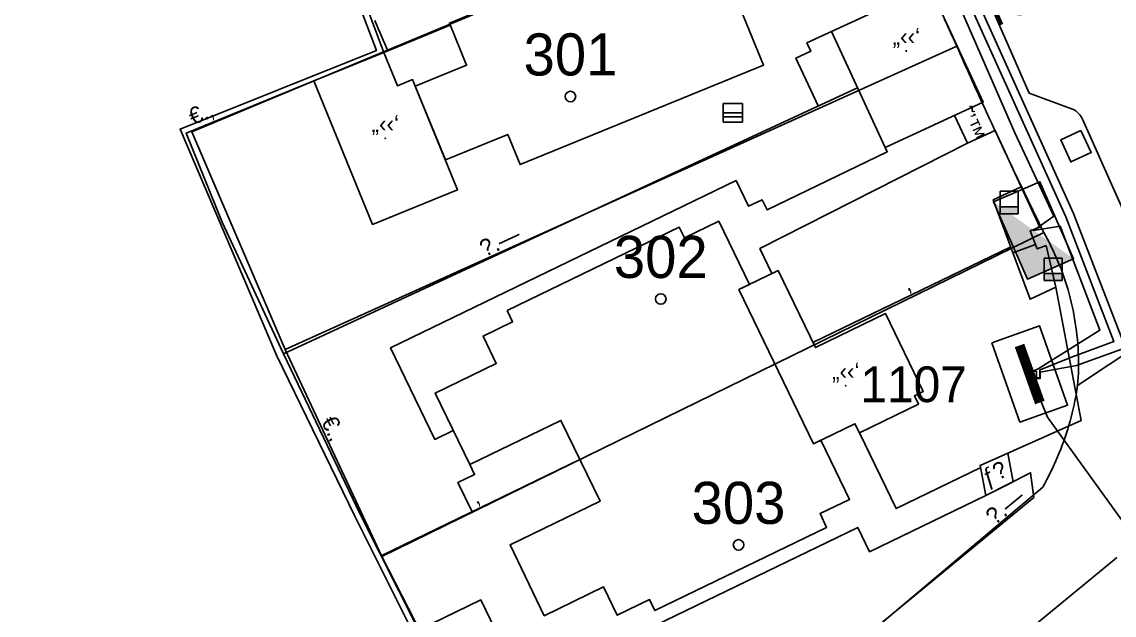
# Model space of a CAD drawing. Header units: metres. Extents: x 218299 to 220222, y 572714 to 574340.
# Drawn here: x 218750.9 to 218802.9, y 573265.2 to 573293.4 of the extents above; entities that cross this region are included whole.
import ezdxf
from ezdxf.enums import TextEntityAlignment as Align

# ---------------------------------------------------------------- set-up
doc = ezdxf.new("R2010")
doc.units = ezdxf.units.M
doc.header["$MEASUREMENT"] = 0
for name, color, linetype in [('1602', 44, 'Continuous'), ('1603', 44, 'Continuous'), ('6091', 102, 'CABLEUNDEXIST03'), ('6151', 102, 'CABLEUNDEXIST03'), ('6241', 7, 'Continuous'), ('6261', 7, 'Continuous'), ('A_POINTS', 2, 'Continuous'), ('M2200', 253, 'Continuous'), ('M2207', 253, 'Continuous'), ('M2401', 7, 'Continuous'), ('M2404', 7, 'Continuous'), ('M2407', 253, 'Continuous'), ('M2412', 253, 'Continuous'), ('M2601', 253, 'Continuous'), ('M2602', 253, 'Continuous'), ('M2605', 253, 'Continuous'), ('M2612', 253, 'Continuous'), ('M2805', 253, 'Continuous'), ('M5203', 253, 'Continuous'), ('M5235', 253, 'Continuous'), ('M5250', 253, 'Continuous')]:
    doc.layers.add(name, color=color, linetype=linetype)
doc.styles.add('HEBTXT', font='HEBTXT')
doc.styles.add('MAVAT_HEBTXT', font='HEBTXT')
doc.linetypes.add('CABLEUNDEXIST03', pattern='A,3.5,[222,elecad.shx,S=0.01,R=0,X=0,Y=0],1.5', length=5)

# ---------------------------------------------------------------- blocks, each defined once
blk = doc.blocks.new('6261')
blk.add_lwpolyline([(-2, -1.2), (2, -1.2), (2, 1.2), (-2, 1.2)], close=True)
at = {"color": 0}
blk.add_solid([(2, 1.2), (-2, -1.2), (2, -1.2)], dxfattribs=at)
at = {"color": 0, "style": 'HEBTXT'}
blk.add_attdef('PIL_NAME', (2.689, 2.418), '', height=1.7, dxfattribs=at)
at = {"style": 'HEBTXT'}
blk.add_attdef('CAMUT_MONIM', (2.489, 0.218), '', height=1.7, dxfattribs=at)
at = {"color": 0, "style": 'HEBTXT', "flags": 1}
for tag, p in [('TYPE', (2.585, -1.773)), ('MAP_TYPE', (2.689, -3.782))]:
    blk.add_attdef(tag, p, '', height=1.7, dxfattribs=at)
blk = doc.blocks.new('6241')
at = {"color": 0}
blk.add_lwpolyline([(-2, -1.2), (2, -1.2), (2, 1.2), (-2, 1.2)], close=True, dxfattribs=at)
blk.add_lwpolyline([(-2, -1.2), (2, -1.2), (2, 1.2), (-2, 1.2)], close=True, dxfattribs=at)
at = {"color": 0, "const_width": 0.48}
blk.add_lwpolyline([(-1.44, 0), (1.44, 0)], dxfattribs=at)
blk.add_lwpolyline([(-1.44, 0), (1.44, 0)], dxfattribs=at)
at = {"color": 0, "style": 'HEBTXT'}
blk.add_attdef('PIL_NAME', (2.42, 1.776), '', height=1.7, dxfattribs=at)
at = {"color": 0, "style": 'HEBTXT', "flags": 1}
for tag, p in [('TYPE', (2.43, -0.61)), ('MAP_TYPE', (2.423, -2.677))]:
    blk.add_attdef(tag, p, '', height=1.7, dxfattribs=at)
blk = doc.blocks.new('1603')
at = {"layer": 'A_POINTS'}
blk.add_circle((0, 0), 0.25, dxfattribs=at)
at = {"color": 0, "style": 'HEBTXT'}
blk.add_attdef('PARCEL_NUM', text='', height=2, dxfattribs=at).set_placement((0, 1), align=Align.CENTER)
at = {"color": 0, "style": 'HEBTXT', "flags": 1}
blk.add_attdef('LOT_NUM', text='', height=2, dxfattribs=at).set_placement((0, -2.5), align=Align.CENTER)
blk = doc.blocks.new('M2601')
blk.add_circle((0, 0), 0.025)
at = {"style": 'MAVAT_HEBTXT'}
blk.add_attdef('NAME', text='', height=0.8, dxfattribs=at).set_placement((0, 1.59), align=Align.MIDDLE)
blk = doc.blocks.new('M2602')
blk.add_circle((0, 0), 0.025)
at = {"style": 'MAVAT_HEBTXT'}
blk.add_attdef('NAME', text='', height=0.8, dxfattribs=at).set_placement((0, 1.59), align=Align.MIDDLE)
blk = doc.blocks.new('M2605')
blk.add_circle((0, 0), 0.025)
at = {"style": 'MAVAT_HEBTXT'}
blk.add_attdef('NAME', text='', height=0.8, dxfattribs=at).set_placement((0, 1.59), align=Align.MIDDLE)
blk = doc.blocks.new('M2612')
blk.add_circle((0, 0), 0.025)
at = {"style": 'MAVAT_HEBTXT'}
blk.add_attdef('NAME', text='', height=0.8, dxfattribs=at).set_placement((0, 1.59), align=Align.MIDDLE)
blk = doc.blocks.new('M2207')
blk.add_circle((0, 0), 0.025)
at = {"style": 'MAVAT_HEBTXT'}
blk.add_attdef('NAME', text='', height=0.8, dxfattribs=at).set_placement((0, 1.59), align=Align.MIDDLE)
blk = doc.blocks.new('M2412')
blk.add_circle((0, 0), 0.025)
at = {"style": 'MAVAT_HEBTXT'}
blk.add_attdef('NAME', text='', height=0.8, dxfattribs=at).set_placement((0, 1.59), align=Align.MIDDLE)
blk = doc.blocks.new('M5250')
blk.add_circle((0, 0), 0.025)
at = {"style": 'MAVAT_HEBTXT'}
blk.add_attdef('NAME', text='', height=0.8, dxfattribs=at).set_placement((0, 1.25), align=Align.MIDDLE)
blk = doc.blocks.new('M5203')
for points in [[(1.54, -1.47), (-1.54, -1.47), (-1.54, 1.47), (1.54, 1.47)], [(-1.54, 0), (1.54, 0)], [(1.54, 1.47), (1.54, -1.47)], [(-1.54, -0.66), (1.54, -0.66)]]:
    blk.add_lwpolyline(points)
at = {"style": 'MAVAT_HEBTXT', "flags": 1}
for tag, p in [('MARK', (0, 3.2)), ('HEIGHT', (0, -3.3)), ('NAME', (0, -5.87))]:
    blk.add_attdef(tag, text='', height=0.8, dxfattribs=at).set_placement(p, align=Align.MIDDLE)
blk = doc.blocks.new('*U89')
at = {"linetype": 'Continuous'}
for p, q in [((-0.85, 0), (-0.85, -0.66)), ((0.85, 0), (0.85, -0.66))]:
    blk.add_line(p, q, dxfattribs=at)
blk.add_solid([(-0.85, 0), (-0.85, -0.66), (0.85, -0.66)], dxfattribs=at)
at = {"linetype": 'Continuous', "extrusion": (0, 0, -1)}
blk.add_solid([(0.85, 0), (-0.85, 0), (-0.85, -0.66)], dxfattribs=at)
blk = doc.blocks.new('M5235')
for points in [[(-0.85, 1.47), (0.85, 1.47)], [(-0.85, -0.66), (-0.85, 1.47)], [(0.85, -0.66), (0.85, 1.47)], [(-0.85, 0), (0.85, 0)], [(-0.85, -0.66), (0.85, -0.66)]]:
    blk.add_lwpolyline(points)
at = {"linetype": 'Continuous'}
blk.add_blockref('*U89', (0, 0), dxfattribs=at)
at = {"style": 'MAVAT_HEBTXT', "flags": 1}
for tag, p in [('MARK', (0, 2.72)), ('HEIGHT', (0, -1.92)), ('NAME', (0, -4.48))]:
    blk.add_attdef(tag, text='', height=0.8, dxfattribs=at).set_placement(p, align=Align.MIDDLE)
blk = doc.blocks.new('111')
at = {"layer": 'M2200'}
blk.add_polyline3d([(218784.88, 573294.63, 567.658), (218786.213, 573291.363, 566.383), (218774.631, 573286.638, 566.608), (218774.048, 573288.065, 567.433), (218771.083, 573286.855, 567.433), (218769.652, 573290.363, 567.583), (218769.652, 573290.363, 567.583), (218772.091, 573291.358, 567.583), (218771.275, 573293.36, 566.008), (218773.189, 573294.141, 569.008)], dxfattribs=at)
blk.add_polyline3d([(218774.014, 573279.697, 568.033), (218782.202, 573283.66, 568.033), (218782.447, 573283.153, 568.033), (218784.079, 573283.943, 566.458), (218785.535, 573280.933, 566.533), (218785.036, 573280.691, 566.533), (218785.036, 573280.691, 566.533), (218788.582, 573273.365, 567.883), (218788.582, 573273.365, 567.883), (218788.935, 573273.536, 567.808), (218790.296, 573270.724, 567.733), (218788.893, 573270.045, 567.958), (218789.207, 573269.395, 567.958), (218781.038, 573265.441, 567.883), (218780.787, 573265.96, 567.883), (218779.254, 573265.218, 566.158), (218778.604, 573266.561, 566.458), (218775.784, 573265.196, 566.458), (218774.155, 573268.561, 566.533), (218778.437, 573270.633, 567.958), (218776.575, 573274.479, 567.958), (218772.238, 573272.379, 566.533), (218770.593, 573275.778, 566.533), (218773.499, 573277.184, 566.533), (218772.87, 573278.482, 566.533), (218774.274, 573279.161, 567.958)], close=True, dxfattribs=at)
at = {"layer": 'M2207'}
for points in [[(218791.991, 573287.448, 564.958), (218789.437, 573292.956, 564.883), (218794.099, 573295.117, 564.208), (218796.653, 573289.609, 564.283), (218791.991, 573287.448, 564.958)], [(218769.652, 573290.363, 566.083), (218771.66, 573285.44, 566.008), (218767.619, 573283.791, 565.933), (218764.835, 573290.614, 565.858), (218768.152, 573291.967, 565.858), (218768.799, 573290.381, 565.933), (218769.524, 573290.677, 565.933)], [(218785.036, 573280.691, 565.183), (218788.582, 573273.365, 565.333), (218790.554, 573274.32, 564.808), (218790.762, 573273.891, 564.508), (218793.571, 573275.25, 564.433), (218793.381, 573275.643, 564.583), (218793.796, 573275.844, 564.433), (218792.002, 573279.55, 564.433), (218788.672, 573277.938, 565.108), (218786.902, 573281.595, 564.733)]]:
    blk.add_polyline3d(points, close=True, dxfattribs=at)
at = {"layer": 'M2401'}
for points in [[(218795.104, 573261.471, 560.853), (218802.618, 573267.644, 560.928), (218802.797, 573267.783, 560.938), (218803.01, 573267.958, 560.949)], [(218803.934, 573283.04, 561.528), (218801.368, 573288.788, 561.678), (218801.337, 573288.852, 561.678), (218801.292, 573288.928, 561.678), (218801.241, 573289, 561.678), (218801.183, 573289.067, 561.678), (218801.12, 573289.128, 561.678), (218801.051, 573289.183, 561.678), (218800.977, 573289.232, 561.678), (218800.9, 573289.274, 561.678), (218798.842, 573290.026, 561.678), (218795.76, 573297.06, 562.053), (218791.998, 573306.001, 562.653), (218788.518, 573315.052, 563.103), (218783.082, 573331.283, 563.928), (218781.5, 573336.686, 564.453), (218778.954, 573345.994, 564.753)]]:
    blk.add_polyline3d(points, dxfattribs=at)
at = {"layer": 'M2404'}
for points in [[(218795.104, 573261.471, 560.853), (218802.618, 573267.644, 560.928), (218802.797, 573267.783, 560.938), (218803.01, 573267.958, 560.949)], [(218803.934, 573283.04, 561.528), (218801.368, 573288.788, 561.678), (218801.337, 573288.852, 561.678), (218801.292, 573288.928, 561.678), (218801.241, 573289, 561.678), (218801.183, 573289.067, 561.678), (218801.12, 573289.128, 561.678), (218801.051, 573289.183, 561.678), (218800.977, 573289.232, 561.678), (218800.9, 573289.274, 561.678), (218798.842, 573290.026, 561.678), (218795.76, 573297.06, 562.053), (218791.998, 573306.001, 562.653), (218788.518, 573315.052, 563.103), (218783.082, 573331.283, 563.928), (218781.5, 573336.686, 564.453), (218778.954, 573345.994, 564.753)]]:
    blk.add_polyline3d(points, dxfattribs=at)
at = {"layer": 'M2407'}
for points in [[(218789.437, 573292.956, 563.335), (218788.273, 573292.416, 563.335), (218788.455, 573292.024, 563.335), (218787.75, 573291.697, 563.335), (218788.805, 573289.423, 563.151)], [(218786.609, 573281.453, 562.224), (218786.032, 573282.646, 562.224), (218795.899, 573287.647, 562.074)], [(218771.456, 573273.996, 562.074), (218770.586, 573273.575, 562.074), (218768.477, 573277.933, 562.224), (218784.9, 573285.881, 562.224), (218785.493, 573284.655, 562.224), (218786.139, 573284.967, 562.224), (218786.375, 573284.48, 562.224), (218792.089, 573287.245, 562.224), (218791.991, 573287.448, 562.224)], [(218790.762, 573273.891, 562.299), (218792.506, 573270.288, 562.149), (218796.533, 573272.237, 562.149)], [(218772.347, 573270.13, 562.074), (218771.675, 573271.519, 562.074), (218772.469, 573271.903, 562.074), (218772.238, 573272.379, 562.074)], [(218796.782, 573270.909, 562.149), (218791.249, 573268.231, 562.149), (218790.688, 573269.389, 562.149), (218776.27, 573262.411, 562.149), (218777.646, 573259.569, 562.149)], [(218776.238, 573258.78, 562.149), (218772.771, 573265.944, 562.149), (218769.809, 573264.511, 562.135)]]:
    blk.add_polyline3d(points, dxfattribs=at)
at = {"layer": 'M2412'}
blk.add_polyline3d([(218796.514, 573272.336, 562.149), (218796.782, 573270.909, 562.149), (218798.071, 573271.564, 561.399), (218797.822, 573272.919, 561.399)], close=True, dxfattribs=at)
at = {"layer": 'M2601'}
for points in [[(218797.958, 573282.728, 563.799), (218788.556, 573278.177, 563.799)], [(218777.478, 573272.613, 564.324), (218768.03, 573268.04, 564.324)]]:
    blk.add_polyline3d(points, dxfattribs=at)
at = {"layer": 'M2602'}
for points in [[(218764.835, 573290.614, 565.96), (218758.751, 573288.132, 565.51), (218760.476, 573283.905, 565.51)], [(218799.338, 573283.66, 562.749), (218798.452, 573285.581, 562.749)], [(218799.338, 573283.66, 563.124), (218798.89, 573283.493, 563.124), (218799.212, 573282.628, 563.124), (218799.65, 573282.791, 563.124)], [(218798.065, 573282.44, 563.349), (218799.134, 573282.837, 563.349)], [(218799.65, 573282.791, 562.749), (218800.104, 573280.803, 562.749)], [(218763.382, 573277.637, 563.785), (218767.017, 573270.05, 563.485)]]:
    blk.add_polyline3d(points, dxfattribs=at)
at = {"layer": 'M2605'}
for points in [[(218764.502, 573301.733, 563.86), (218768.152, 573291.967, 564.01)], [(218768.152, 573291.967, 564.31), (218771.316, 573293.258, 564.31)], [(218790.674, 573290.289, 563.121), (218763.382, 573277.637, 563.56), (218760.476, 573283.905, 563.56)], [(218795.899, 573287.647, 562.074), (218797.212, 573288.256, 562.074), (218798.452, 573285.581, 562.224), (218797.126, 573284.966, 562.299), (218798.883, 573280.237, 562.224), (218800.104, 573280.803, 562.224), (218801.305, 573274.472, 562.149), (218796.514, 573272.336, 562.149), (218796.782, 573270.909, 562.149), (218798.907, 573271.988, 562.149), (218799.052, 573270.813, 562.149), (218780.477, 573255.527, 561.999), (218779.782, 573255.639, 561.999)], [(218767.017, 573270.05, 562.135), (218773.477, 573257.233, 562.135)]]:
    blk.add_polyline3d(points, dxfattribs=at)
at = {"layer": 'M2612'}
blk.add_polyline3d([(218795.899, 573287.647, 563.335), (218795.284, 573288.974, 563.335)], dxfattribs=at)
at = {"layer": 'M2805'}
blk.add_polyline3d([(218750.945, 573343.249, 566.226), (218753.318, 573333.72, 565.986), (218756.945, 573322.022, 565.386), (218760.862, 573310.32, 564.486), (218764.874, 573299.76, 563.736), (218767.8, 573292.052, 563.586), (218758.47, 573288.32, 563.286), (218763.051, 573277.572, 562.536), (218766.779, 573269.927, 561.636), (218773.14, 573257.191, 561.186)], dxfattribs=at)
at = {"layer": 'M5250'}
blk.add_polyline3d([(218801.3, 573288.257, 561.631), (218801.784, 573287.203, 561.631), (218800.819, 573286.76, 561.631), (218800.335, 573287.814, 561.631), (218801.3, 573288.257, 561.631)], dxfattribs=at)
at = {"layer": 'M2207'}
ref = blk.add_blockref('M2207', (218792.997, 573292.032), dxfattribs=dict(at, xscale=0.5, yscale=0.5, zscale=0.5))
ref.add_attrib('NAME', '„‹‹‘', dxfattribs={"layer": '0', "height": 0.8, "style": 'MAVAT_HEBTXT'}).set_placement((218792.997, 573292.657), align=Align.MIDDLE)
ref = blk.add_blockref('M2207', (218768.222, 573287.884), dxfattribs=dict(at, xscale=0.5, yscale=0.5, zscale=0.5))
ref.add_attrib('NAME', '„‹‹‘', dxfattribs={"layer": '0', "height": 0.8, "style": 'MAVAT_HEBTXT'}).set_placement((218768.222, 573288.509), align=Align.MIDDLE)
ref = blk.add_blockref('M2207', (218790.118, 573276.123), dxfattribs=dict(at, xscale=0.5, yscale=0.5, zscale=0.5))
ref.add_attrib('NAME', '„‹‹‘', dxfattribs={"layer": '0', "height": 0.8, "style": 'MAVAT_HEBTXT'}).set_placement((218790.118, 573276.748), align=Align.MIDDLE)
at = {"layer": 'M2412'}
ref = blk.add_blockref('M2412', (218797.429, 573271.238), dxfattribs=dict(at, xscale=0.5, yscale=0.5, zscale=0.5))
ref.add_attrib('NAME', 'ƒ\x8e', dxfattribs={"layer": '0', "height": 0.8, "rotation": 26.9138, "style": 'MAVAT_HEBTXT'}).set_placement((218797.223, 573271.87), align=Align.MIDDLE)
at = {"layer": 'M2601'}
ref = blk.add_blockref('M2601', (218793.257, 573280.453), dxfattribs=dict(at, xscale=0.5, yscale=0.5, zscale=0.5))
ref.add_attrib('NAME', '‚', dxfattribs={"layer": '0', "height": 0.8, "rotation": 25.8278, "style": 'MAVAT_HEBTXT'}).set_placement((218793.017, 573280.948), align=Align.MIDDLE)
ref = blk.add_blockref('M2601', (218772.754, 573270.327), dxfattribs=dict(at, xscale=0.5, yscale=0.5, zscale=0.5))
ref.add_attrib('NAME', '‚', dxfattribs={"layer": '0', "height": 0.8, "rotation": 25.8278, "style": 'MAVAT_HEBTXT'}).set_placement((218772.515, 573270.822), align=Align.MIDDLE)
at = {"layer": 'M2602'}
ref = blk.add_blockref('M2602', (218759.685, 573288.513), dxfattribs=dict(at, xscale=0.5, yscale=0.5, zscale=0.5))
ref.add_attrib('NAME', '€.‚', dxfattribs={"layer": '0', "height": 0.8, "rotation": 22.1949, "style": 'MAVAT_HEBTXT'}).set_placement((218759.477, 573289.022), align=Align.MIDDLE)
ref = blk.add_blockref('M2602', (218765.199, 573273.843), dxfattribs=dict(at, xscale=0.5, yscale=0.5, zscale=0.5))
ref.add_attrib('NAME', '€.‚', dxfattribs={"layer": '0', "height": 0.8, "rotation": 295.6022, "style": 'MAVAT_HEBTXT'}).set_placement((218765.695, 573274.081), align=Align.MIDDLE)
at = {"layer": 'M2605'}
ref = blk.add_blockref('M2605', (218773.894, 573282.51), dxfattribs=dict(at, xscale=0.5, yscale=0.5, zscale=0.5))
ref.add_attrib('NAME', '\x9a.—', dxfattribs={"layer": '0', "height": 0.8, "rotation": 24.8708, "style": 'MAVAT_HEBTXT'}).set_placement((218773.663, 573283.009), align=Align.MIDDLE)
ref = blk.add_blockref('M2605', (218798.034, 573269.976), dxfattribs=dict(at, xscale=0.5, yscale=0.5, zscale=0.5))
ref.add_attrib('NAME', '\x9a.—', dxfattribs={"layer": '0', "height": 0.8, "rotation": 39.4519, "style": 'MAVAT_HEBTXT'}).set_placement((218797.685, 573270.4), align=Align.MIDDLE)
at = {"layer": 'M2612'}
ref = blk.add_blockref('M2612', (218795.591, 573288.311), dxfattribs=dict(at, xscale=0.5, yscale=0.5, zscale=0.5))
ref.add_attrib('NAME', '˜’™', dxfattribs={"layer": '0', "height": 0.8, "rotation": 294.8708, "style": 'MAVAT_HEBTXT'}).set_placement((218796.09, 573288.542), align=Align.MIDDLE)
at = {"layer": 'M5203', "xscale": 0.3, "yscale": 0.3, "zscale": 0.3}
blk.add_blockref('M5203', (218784.75, 573289.096, 563.335), dxfattribs=at)
at = {"layer": 'M5235', "xscale": 0.5, "yscale": 0.5, "zscale": 0.5}
for p in [(218797.889, 573284.631, 561.774), (218799.979, 573281.459, 561.699)]:
    blk.add_blockref('M5235', p, dxfattribs=at)
at = {"layer": 'M5250', "xscale": 0.4999999999999992, "yscale": 0.4999999999999992, "zscale": 0.4999999999999992, "rotation": 268.9947601872666}
blk.add_blockref('M5250', (218800.819, 573286.76, 561.631), dxfattribs=at)

msp = doc.modelspace()

# ---------------------------------------------------------------- linework, layer by layer
at = {"layer": '1602'}
for points in [[(218794.8026, 573293.5619), (218794.885, 573293.3796), (218794.9676, 573293.1974), (218795.0503, 573293.0153), (218795.1331, 573292.8333), (218795.2161, 573292.6514), (218795.2993, 573292.4695), (218795.393, 573292.265), (218763.469, 573277.848), (218759.022, 573288.197), (218768.325, 573292.07), (218791.332, 573301.648)], [(218791.332, 573301.648), (218768.325, 573292.07), (218768.1952, 573292.3718), (218768.1164, 573292.5556), (218768.0377, 573292.7395), (218767.9591, 573292.9234), (218767.8807, 573293.1074), (218767.8024, 573293.2915), (218767.7243, 573293.4756)], [(218767.7243, 573293.4756), (218767.8024, 573293.2915), (218767.8807, 573293.1074), (218767.9591, 573292.9234), (218768.0377, 573292.7395), (218768.1164, 573292.5556), (218768.1952, 573292.3718), (218768.325, 573292.07), (218759.022, 573288.197), (218763.469, 573277.848), (218768.053, 573268.013), (218775.97, 573252.59)], [(218823.39, 573290.88), (218801.14, 573276.13), (218801.1549, 573276.3294), (218801.1666, 573276.5291), (218801.1752, 573276.7289), (218801.1806, 573276.9288), (218801.1828, 573277.1288), (218801.1818, 573277.3288), (218801.1777, 573277.5288), (218801.1704, 573277.7286), (218801.1599, 573277.9284), (218801.1463, 573278.1279), (218801.1295, 573278.3272), (218801.1095, 573278.5262), (218801.0864, 573278.7248), (218801.0601, 573278.9231), (218801.0307, 573279.1209), (218800.9981, 573279.3183), (218800.9624, 573279.515), (218800.9236, 573279.7112), (218800.8817, 573279.9068), (218800.8367, 573280.1017), (218800.7886, 573280.2958), (218800.7374, 573280.4891), (218800.6832, 573280.6816), (218800.6259, 573280.8732), (218800.5656, 573281.0639), (218800.5022, 573281.2536), (218800.4359, 573281.4423), (218800.3665, 573281.6299), (218800.2942, 573281.8164), (218800.219, 573282.0017), (218800.1408, 573282.1858), (218800.0597, 573282.3686), (218799.9757, 573282.5501), (218799.8889, 573282.7302), (218799.7992, 573282.909), (218799.7066, 573283.0863), (218799.53, 573283.407), (218799.3636, 573283.7455), (218799.2756, 573283.9251), (218799.1877, 573284.1047), (218799.1, 573284.2845), (218799.0124, 573284.4643), (218798.925, 573284.6442), (218798.8378, 573284.8241), (218798.7507, 573285.0042), (218798.6637, 573285.1843), (218798.5769, 573285.3645), (218798.4903, 573285.5447), (218798.4038, 573285.7251), (218798.3175, 573285.9055), (218798.2313, 573286.0859), (218798.1453, 573286.2665), (218798.0594, 573286.4471), (218797.9737, 573286.6278), (218797.8881, 573286.8086), (218797.8027, 573286.9894), (218797.7175, 573287.1704), (218797.6323, 573287.3513), (218797.5474, 573287.5324), (218797.4626, 573287.7135), (218797.378, 573287.8947), (218797.2935, 573288.076), (218797.2091, 573288.2574), (218797.125, 573288.4388), (218797.0409, 573288.6203), (218796.9571, 573288.8019), (218796.8734, 573288.9835), (218796.7898, 573289.1652), (218796.7064, 573289.347), (218796.6231, 573289.5288), (218796.5401, 573289.7108), (218796.4571, 573289.8927), (218796.3743, 573290.0748), (218796.2917, 573290.2569), (218796.2092, 573290.4391), (218796.1269, 573290.6214), (218796.0447, 573290.8038), (218795.9627, 573290.9862), (218795.8809, 573291.1686), (218795.7992, 573291.3512), (218795.7176, 573291.5338), (218795.6362, 573291.7165), (218795.555, 573291.8993), (218795.4739, 573292.0821), (218795.393, 573292.265), (218795.2993, 573292.4695), (218795.2161, 573292.6514), (218795.1331, 573292.8333), (218795.0503, 573293.0153), (218794.9676, 573293.1974), (218794.885, 573293.3796), (218794.8026, 573293.5619)], [(218791.02, 573264.18), (218799.48, 573271.31), (218799.5772, 573271.4848), (218799.6719, 573271.6609), (218799.7641, 573271.8384), (218799.8538, 573272.0172), (218799.9408, 573272.1972), (218800.0253, 573272.3785), (218800.1072, 573272.561), (218800.1865, 573272.7446), (218800.2632, 573272.9293), (218800.3372, 573273.1151), (218800.4085, 573273.302), (218800.4772, 573273.4898), (218800.5432, 573273.6786), (218800.6064, 573273.8683), (218800.667, 573274.0589), (218800.7248, 573274.2504), (218800.7799, 573274.4427), (218800.8323, 573274.6357), (218800.8818, 573274.8294), (218800.9286, 573275.0239), (218800.9726, 573275.219), (218801.0139, 573275.4147), (218801.0523, 573275.611), (218801.0879, 573275.8078), (218801.14, 573276.13), (218823.39, 573290.88)], [(218775.97, 573252.59), (218768.053, 573268.013), (218799.53, 573283.407), (218799.7066, 573283.0863), (218799.7992, 573282.909), (218799.8889, 573282.7302), (218799.9757, 573282.5501), (218800.0597, 573282.3686), (218800.1408, 573282.1858), (218800.219, 573282.0017), (218800.2942, 573281.8164), (218800.3665, 573281.6299), (218800.4359, 573281.4423), (218800.5022, 573281.2536), (218800.5656, 573281.0639), (218800.6259, 573280.8732), (218800.6832, 573280.6816), (218800.7374, 573280.4891), (218800.7886, 573280.2958), (218800.8367, 573280.1017), (218800.8817, 573279.9068), (218800.9236, 573279.7112), (218800.9624, 573279.515), (218800.9981, 573279.3183), (218801.0307, 573279.1209), (218801.0601, 573278.9231), (218801.0864, 573278.7248), (218801.1095, 573278.5262), (218801.1295, 573278.3272), (218801.1463, 573278.1279), (218801.1599, 573277.9284), (218801.1704, 573277.7286), (218801.1777, 573277.5288), (218801.1818, 573277.3288), (218801.1828, 573277.1288), (218801.1806, 573276.9288), (218801.1752, 573276.7289), (218801.1666, 573276.5291), (218801.1549, 573276.3294), (218801.14, 573276.13), (218801.0879, 573275.8078), (218801.0523, 573275.611), (218801.0139, 573275.4147), (218800.9726, 573275.219), (218800.9286, 573275.0239), (218800.8818, 573274.8294), (218800.8323, 573274.6357), (218800.7799, 573274.4427), (218800.7248, 573274.2504), (218800.667, 573274.0589), (218800.6064, 573273.8683), (218800.5432, 573273.6786), (218800.4772, 573273.4898), (218800.4085, 573273.302), (218800.3372, 573273.1151), (218800.2632, 573272.9293), (218800.1865, 573272.7446), (218800.1072, 573272.561), (218800.0253, 573272.3785), (218799.9408, 573272.1972), (218799.8538, 573272.0172), (218799.7641, 573271.8384), (218799.6719, 573271.6609), (218799.5772, 573271.4848), (218799.48, 573271.31), (218791.02, 573264.18)]]:
    msp.add_lwpolyline(points, dxfattribs=at)
msp.add_lwpolyline([(218768.053, 573268.013), (218763.469, 573277.848), (218795.393, 573292.265), (218795.4739, 573292.0821), (218795.555, 573291.8993), (218795.6362, 573291.7165), (218795.7176, 573291.5338), (218795.7992, 573291.3512), (218795.8809, 573291.1686), (218795.9627, 573290.9862), (218796.0447, 573290.8038), (218796.1269, 573290.6214), (218796.2092, 573290.4391), (218796.2917, 573290.2569), (218796.3743, 573290.0748), (218796.4571, 573289.8927), (218796.5401, 573289.7108), (218796.6231, 573289.5288), (218796.7064, 573289.347), (218796.7898, 573289.1652), (218796.8734, 573288.9835), (218796.9571, 573288.8019), (218797.0409, 573288.6203), (218797.125, 573288.4388), (218797.2091, 573288.2574), (218797.2935, 573288.076), (218797.378, 573287.8947), (218797.4626, 573287.7135), (218797.5474, 573287.5324), (218797.6323, 573287.3513), (218797.7175, 573287.1704), (218797.8027, 573286.9894), (218797.8881, 573286.8086), (218797.9737, 573286.6278), (218798.0594, 573286.4471), (218798.1453, 573286.2665), (218798.2313, 573286.0859), (218798.3175, 573285.9055), (218798.4038, 573285.7251), (218798.4903, 573285.5447), (218798.5769, 573285.3645), (218798.6637, 573285.1843), (218798.7507, 573285.0042), (218798.8378, 573284.8241), (218798.925, 573284.6442), (218799.0124, 573284.4643), (218799.1, 573284.2845), (218799.1877, 573284.1047), (218799.2756, 573283.9251), (218799.3636, 573283.7455), (218799.53, 573283.407)], close=True, dxfattribs=at)
at = {"layer": '6091'}
msp.add_lwpolyline([(218798.9648, 573276.5626), (218798.9642, 573276.4845), (218798.9623, 573276.4326), (218799.7, 573274.6343), (218806.8475, 573264.7274), (218807.3575, 573264.1267), (218807.9555, 573263.6135), (218808.6268, 573263.2007), (218809.3546, 573262.8984), (218810.1208, 573262.7143), (218810.9064, 573262.6529), (218811.6919, 573262.7156), (218812.4579, 573262.901), (218813.1851, 573263.2044), (218813.8557, 573263.6183), (218824.1511, 573271.1546), (218833.8178, 573280.2444), (218873.1636, 573313.1623)], dxfattribs=at)
at = {"layer": '6151'}
for points in [[(218799.0348, 573276.5626), (218799.0338, 573276.4701), (218799.3624, 573276.471), (218799.3598, 573276.7716), (218801.0895, 573277.0796), (218803.4159, 573277.9281), (218800.9413, 573284.3047), (218792.8427, 573302.2499), (218786.0156, 573320.9304), (218781.5577, 573333.1502), (218779.7516, 573339.4992), (218777.9458, 573346.9529), (218776.6222, 573352.3627), (218791.0464, 573353.2533), (218797.7355, 573354.8598), (218813.9385, 573351.8831), (218814.6949, 573351.4183), (218814.6831, 573350.9353), (218814.8604, 573350.9306), (218814.8567, 573351.0483)], [(218777.8871, 573338.828), (218779.4625, 573339.0537), (218781.1769, 573333.0268), (218785.6399, 573320.7932), (218792.4721, 573302.0988), (218800.5724, 573284.1498), (218802.862, 573278.2233), (218800.8495, 573277.4854), (218799.3598, 573276.8843), (218799.3359, 573276.8382), (218799.3368, 573276.5031), (218798.8964, 573276.4958), (218798.8948, 573276.5626)], [(218790.6414, 573301.4343), (218792.1277, 573301.9528), (218798.1549, 573288.1439), (218800.016, 573284.1853), (218799.0487, 573283.5093)], [(218799.0487, 573283.5093), (218800.3161, 573283.7054), (218802.1973, 573278.7582), (218799.2618, 573276.9326), (218799.0273, 573276.8101), (218799.1775, 573276.8079), (218799.1802, 573276.5214), (218799.1043, 573276.5186), (218799.1048, 573276.5626)]]:
    msp.add_lwpolyline(points, dxfattribs=at)

# ---------------------------------------------------------------- block references
msp.add_blockref('111', (0, 0))
at = {"layer": '1603'}
for p, values in [((218777.0288, 573289.8693), {'PARCEL_NUM': '301'}), ((218781.3214, 573280.2467), {'PARCEL_NUM': '302'}), ((218785.0177, 573268.5592), {'PARCEL_NUM': '303'})]:
    msp.add_blockref('1603', p, dxfattribs=at).add_auto_attribs(values)
at = {"layer": '6241'}
ref = msp.add_blockref('6241', (218798.8598, 573276.6826), dxfattribs=dict(at, rotation=289.5455058299107))
ref.add_attrib('PIL_NAME', '1107', (218790.8164, 573275.3432), dxfattribs={"layer": '0', "color": 0, "height": 1.7, "style": 'HEBTXT'})
at = {"layer": '6261'}
ref = msp.add_blockref('6261', (218790.6414, 573301.4343), dxfattribs=dict(at, rotation=293.1699999999096))
ref.add_attrib('PIL_NAME', '1107/2', (218794.7421, 573299.5338), dxfattribs={"layer": '0', "color": 0, "height": 1.7, "rotation": 293.17, "style": 'HEBTXT'})
ref = msp.add_blockref('6261', (218799.0487, 573283.5093), dxfattribs=dict(at, rotation=293.6699999999094))
ref.add_attrib('PIL_NAME', '1107/1', (218803.1659, 573281.6446), dxfattribs={"layer": '0', "color": 0, "height": 1.7, "rotation": 293.67, "style": 'HEBTXT'})

doc.saveas('drawing.dxf')
